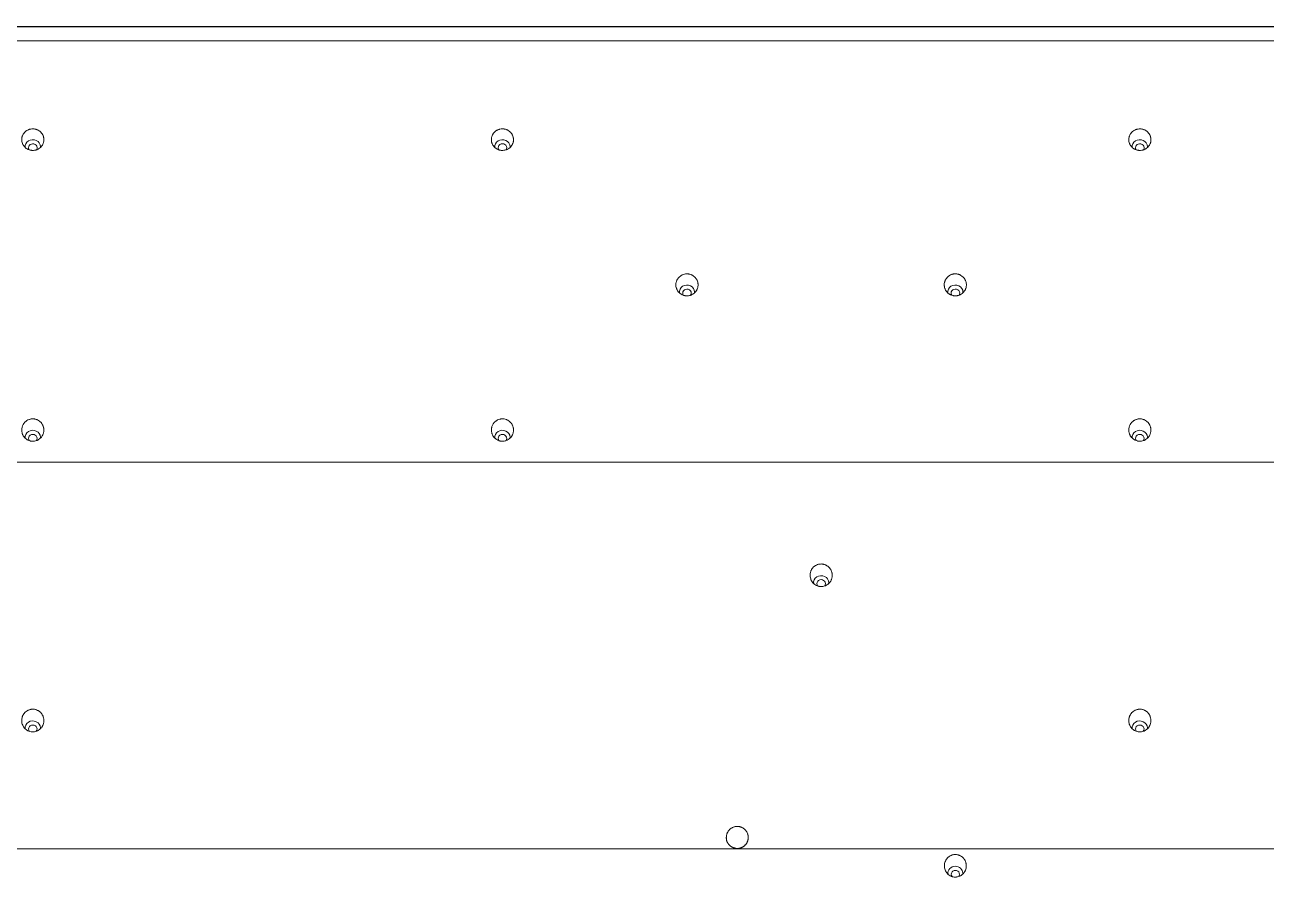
# Model space of a CAD drawing. Header units: inches. Extents: x 3778 to 56227, y -16914 to 35091.
# Drawn here: x 37050.3 to 37161.7, y -5196.8 to -5120.3 of the extents above; entities that cross this region are included whole.
import ezdxf

# ---------------------------------------------------------------- set-up
doc = ezdxf.new("R2010")
doc.units = ezdxf.units.IN
doc.header["$LTSCALE"] = 100
doc.header["$MEASUREMENT"] = 0
doc.layers.add('2-con', color=2, linetype='Continuous')
doc.layers.add('mark-B', color=2, linetype='Continuous', lineweight=20)

# ---------------------------------------------------------------- blocks, each defined once
blk = doc.blocks.new('무풍1way 일반')
at = {"layer": 'mark-B'}
for p, q in [((-439.26, -500.22), (439.26, -500.22)), ((-439.26, -500.24), (439.26, -500.24))]:
    blk.add_line(p, q, dxfattribs=at)
for centre, major_axis, start_param, end_param in [((-310.28, -424.26), (-0.666, 0), 6.13553, 6.283185), ((-310.28, -424.26), (-0.666, 0), 0, 1.5708), ((-310.28, -424.16), (0.372, 0), 2.50954, 6.283185), ((-310.28, -424.26), (-0.666, 0), 1.570794, 3.286499), ((-310.28, -424.16), (0.372, 0), 0, 0.653554), ((-326.84, -437.3), (-0.681, 0), 6.121197, 6.283185), ((-326.84, -437.3), (-0.681, 0), 0, 3.287283), ((-326.84, -437.2), (0.387, 0), 2.50895, 6.283185), ((-326.84, -437.2), (0.387, 0), 0, 0.657572), ((-227.44, -437.3), (-0.681, 0), 6.121197, 6.283185), ((-227.44, -437.3), (-0.681, 0), 0, 3.287283), ((-227.44, -437.2), (0.387, 0), 2.50895, 6.283185), ((-227.44, -437.2), (0.387, 0), 0, 0.657668), ((-298.23, -450.34), (-0.681, 0), 0, 3.289247), ((-298.23, -450.34), (-0.681, 0), 6.147509, 6.283185), ((-298.23, -450.25), (0.387, 0), 2.532313, 6.283185), ((-298.23, -450.25), (0.387, 0), 0, 0.61448), ((-326.84, -463.39), (-0.681, 0), 0, 3.286696), ((-326.84, -463.39), (-0.681, 0), 6.152808, 6.283185), ((-326.84, -463.29), (0.387, 0), 2.546164, 6.283185), ((-326.84, -463.29), (0.387, 0), 0, 0.595424), ((-269.61, -463.39), (-0.681, 0), 6.146921, 6.283185), ((-269.61, -463.39), (-0.681, 0), 0, 3.288756), ((-269.61, -463.29), (0.387, 0), 2.502574, 6.283185), ((-269.61, -463.29), (0.387, 0), 0, 0.658559), ((-227.44, -463.39), (-0.681, 0), 0, 3.286696), ((-227.44, -463.39), (-0.681, 0), 6.152808, 6.283185), ((-227.44, -463.29), (0.387, 0), 2.546164, 6.283185), ((-227.44, -463.29), (0.387, 0), 0, 0.595424), ((-310.28, -476.43), (-0.681, 0), 0, 3.280408), ((-310.28, -476.43), (-0.681, 0), 6.164784, 6.283185), ((-310.28, -476.33), (0.387, 0), 2.579543, 6.283185), ((-310.28, -476.33), (0.387, 0), 0, 0.551945), ((-286.18, -476.43), (-0.681, 0), 0, 3.281688), ((-286.18, -476.43), (-0.681, 0), 6.157028, 6.283185), ((-286.18, -476.33), (0.387, 0), 2.533305, 6.283185), ((-286.18, -476.33), (0.387, 0), 0, 0.623604), ((-326.84, -489.38), (0.387, 0), 2.61253, 6.283185), ((-326.84, -489.38), (0.387, 0), 0, 0.512085), ((-269.61, -489.38), (0.387, 0), 2.562848, 6.283185), ((-269.61, -489.38), (0.387, 0), 0, 0.585325), ((-227.44, -489.38), (0.387, 0), 2.613016, 6.283185), ((-227.44, -489.38), (0.387, 0), 0, 0.511488), ((-326.84, -489.48), (-0.681, 0), 0, 3.274426), ((-326.84, -489.48), (-0.681, 0), 6.176079, 6.283185), ((-269.61, -489.48), (-0.681, 0), 0, 3.274812), ((-269.61, -489.48), (-0.681, 0), 6.168023, 6.283185), ((-227.44, -489.48), (-0.681, 0), 0, 3.274225), ((-227.44, -489.48), (-0.681, 0), 6.176273, 6.283185)]:
    blk.add_ellipse(centre, major_axis=major_axis, ratio=0.913545, start_param=start_param, end_param=end_param, dxfattribs=at)
for points, degree, knots in [([(-309.45, -424.36), (-309.42, -424.42), (-309.39, -424.48), (-309.34, -424.6), (-309.33, -424.66), (-309.31, -424.74), (-309.31, -424.76), (-309.3, -424.79), (-309.3, -424.84), (-309.29, -424.92), (-309.3, -424.98), (-309.3, -425.03), (-309.3, -425.05), (-309.31, -425.08), (-309.31, -425.1), (-309.33, -425.18), (-309.34, -425.24), (-309.38, -425.33), (-309.39, -425.36), (-309.42, -425.4), (-309.42, -425.42), (-309.44, -425.45), (-309.45, -425.46), (-309.49, -425.53), (-309.53, -425.58), (-309.6, -425.65), (-309.62, -425.67), (-309.67, -425.72), (-309.7, -425.74), (-309.78, -425.79), (-309.84, -425.82), (-309.93, -425.86), (-309.96, -425.88), (-310.02, -425.9), (-310.08, -425.91), (-310.15, -425.92), (-310.2, -425.93), (-310.21, -425.93), (-310.25, -425.93), (-310.26, -425.93), (-310.34, -425.93), (-310.41, -425.92), (-310.51, -425.9), (-310.54, -425.89), (-310.6, -425.87), (-310.63, -425.86), (-310.72, -425.82), (-310.78, -425.79), (-310.84, -425.74), (-310.86, -425.73), (-310.88, -425.71), (-310.92, -425.68), (-310.98, -425.62), (-311.02, -425.58), (-311.05, -425.54), (-311.06, -425.52), (-311.08, -425.5), (-311.09, -425.48), (-311.13, -425.41), (-311.16, -425.36), (-311.2, -425.26), (-311.21, -425.23), (-311.23, -425.17), (-311.23, -425.14), (-311.25, -425.04), (-311.26, -424.98), (-311.26, -424.88), (-311.25, -424.85), (-311.25, -424.78), (-311.24, -424.75), (-311.23, -424.65), (-311.21, -424.59), (-311.18, -424.52), (-311.17, -424.5), (-311.16, -424.47), (-311.14, -424.43), (-311.1, -424.36), (-311.06, -424.3), (-311.03, -424.27), (-311.02, -424.25), (-311, -424.23), (-310.99, -424.22), (-310.93, -424.16), (-310.88, -424.11), (-310.8, -424.06), (-310.77, -424.04), (-310.73, -424.02), (-310.71, -424.01), (-310.69, -423.99), (-310.67, -423.99), (-310.6, -423.95), (-310.53, -423.93), (-310.45, -423.92), (-310.44, -423.91), (-310.4, -423.91), (-310.39, -423.91), (-310.34, -423.9), (-310.31, -423.9), (-310.21, -423.9), (-310.14, -423.91), (-310.05, -423.93), (-310.01, -423.94), (-309.95, -423.96), (-309.89, -423.98), (-309.83, -424.01), (-309.79, -424.03), (-309.77, -424.04), (-309.75, -424.06), (-309.73, -424.07), (-309.67, -424.12), (-309.62, -424.16), (-309.55, -424.23), (-309.53, -424.26), (-309.49, -424.31), (-309.47, -424.34), (-309.45, -424.36)], 3, [0, 0, 0, 0, 0.03125, 0.03125, 0.0625, 0.0625, 0.070312, 0.070312, 0.078125, 0.09375, 0.109375, 0.109375, 0.117187, 0.117187, 0.125, 0.125, 0.15625, 0.15625, 0.171875, 0.171875, 0.179687, 0.179687, 0.1875, 0.1875, 0.21875, 0.21875, 0.234375, 0.234375, 0.25, 0.25, 0.28125, 0.28125, 0.296875, 0.296875, 0.3125, 0.328125, 0.328125, 0.335937, 0.335937, 0.34375, 0.34375, 0.375, 0.375, 0.390625, 0.390625, 0.40625, 0.40625, 0.4375, 0.4375, 0.445312, 0.445312, 0.453125, 0.46875, 0.484375, 0.484375, 0.492187, 0.492187, 0.5, 0.5, 0.53125, 0.53125, 0.546875, 0.546875, 0.5625, 0.5625, 0.59375, 0.59375, 0.609375, 0.609375, 0.625, 0.625, 0.65625, 0.65625, 0.664062, 0.664062, 0.671875, 0.6875, 0.703125, 0.703125, 0.710937, 0.710937, 0.71875, 0.71875, 0.75, 0.75, 0.765625, 0.765625, 0.773437, 0.773437, 0.78125, 0.78125, 0.8125, 0.8125, 0.820312, 0.820312, 0.828125, 0.828125, 0.84375, 0.84375, 0.875, 0.875, 0.890625, 0.890625, 0.90625, 0.921875, 0.921875, 0.929687, 0.929687, 0.9375, 0.9375, 0.96875, 0.96875, 0.984375, 0.984375, 1, 1, 1, 1]), ([(-291.68, -427.46), (-291.68, -427.85), (-291.15, -428.42), (-290.37, -428.47), (-289.77, -427.97), (-289.69, -427.33), (-289.84, -426.91), (-290.03, -426.73)], 2, [0, 0, 0, 0.187857, 0.375715, 0.563572, 0.751429, 0.875715, 1, 1, 1]), ([(-327.84, -437.9), (-327.83, -437.83), (-327.81, -437.7), (-327.77, -437.58), (-327.74, -437.5), (-327.73, -437.49), (-327.71, -437.46), (-327.69, -437.42), (-327.65, -437.35), (-327.6, -437.3), (-327.57, -437.26), (-327.56, -437.25), (-327.54, -437.22), (-327.53, -437.21), (-327.47, -437.16), (-327.41, -437.12), (-327.33, -437.06), (-327.3, -437.05), (-327.26, -437.03), (-327.24, -437.02), (-327.21, -437.01), (-327.19, -437), (-327.12, -436.97), (-327.05, -436.96), (-326.97, -436.94), (-326.95, -436.94), (-326.92, -436.94), (-326.9, -436.94), (-326.85, -436.94), (-326.82, -436.94), (-326.72, -436.94), (-326.66, -436.95), (-326.53, -436.99), (-326.47, -437.01), (-326.38, -437.05), (-326.35, -437.07), (-326.31, -437.1), (-326.29, -437.11), (-326.27, -437.13), (-326.25, -437.14), (-326.19, -437.19), (-326.14, -437.23), (-326.09, -437.29), (-326.08, -437.31), (-326.06, -437.33), (-326.05, -437.35), (-326.02, -437.39), (-326, -437.42), (-325.95, -437.5), (-325.92, -437.56), (-325.88, -437.69), (-325.87, -437.75), (-325.85, -437.85), (-325.85, -437.88), (-325.85, -437.95), (-325.85, -437.98), (-325.85, -438.08), (-325.86, -438.14), (-325.89, -438.24), (-325.9, -438.27), (-325.91, -438.31), (-325.92, -438.33), (-325.93, -438.36), (-325.94, -438.38), (-325.97, -438.45), (-326.01, -438.51), (-326.05, -438.57), (-326.06, -438.59), (-326.08, -438.61), (-326.09, -438.62), (-326.13, -438.66), (-326.15, -438.69), (-326.22, -438.75), (-326.27, -438.79), (-326.35, -438.84), (-326.36, -438.84), (-326.39, -438.86), (-326.43, -438.88), (-326.51, -438.92), (-326.57, -438.93), (-326.62, -438.95), (-326.64, -438.95), (-326.67, -438.96), (-326.69, -438.96), (-326.77, -438.97), (-326.83, -438.98), (-326.93, -438.97), (-326.97, -438.97), (-327.03, -438.96), (-327.06, -438.95), (-327.16, -438.92), (-327.22, -438.9), (-327.3, -438.86), (-327.31, -438.85), (-327.34, -438.84), (-327.38, -438.81), (-327.45, -438.76), (-327.5, -438.72), (-327.55, -438.68), (-327.57, -438.65), (-327.64, -438.58), (-327.67, -438.52), (-327.71, -438.45), (-327.72, -438.44), (-327.74, -438.41), (-327.74, -438.39), (-327.76, -438.35), (-327.77, -438.32), (-327.81, -438.22), (-327.82, -438.16), (-327.83, -438.06), (-327.84, -438.03), (-327.84, -437.96), (-327.84, -437.93), (-327.84, -437.9)], 3, [0, 0, 0, 0, 0.03125, 0.0625, 0.0625, 0.070312, 0.070312, 0.078125, 0.09375, 0.109375, 0.109375, 0.117187, 0.117187, 0.125, 0.125, 0.15625, 0.15625, 0.171875, 0.171875, 0.179688, 0.179688, 0.1875, 0.1875, 0.21875, 0.21875, 0.226563, 0.226563, 0.234375, 0.234375, 0.25, 0.25, 0.28125, 0.28125, 0.3125, 0.3125, 0.328125, 0.328125, 0.335938, 0.335938, 0.34375, 0.34375, 0.375, 0.375, 0.382813, 0.382813, 0.390625, 0.390625, 0.40625, 0.40625, 0.4375, 0.4375, 0.46875, 0.46875, 0.484375, 0.484375, 0.5, 0.5, 0.53125, 0.53125, 0.546875, 0.546875, 0.554688, 0.554688, 0.5625, 0.5625, 0.59375, 0.59375, 0.601563, 0.601563, 0.609375, 0.609375, 0.625, 0.625, 0.65625, 0.65625, 0.664063, 0.664063, 0.671875, 0.6875, 0.703125, 0.703125, 0.710937, 0.710937, 0.71875, 0.71875, 0.75, 0.75, 0.765625, 0.765625, 0.78125, 0.78125, 0.8125, 0.8125, 0.820313, 0.820313, 0.828125, 0.84375, 0.859375, 0.859375, 0.875, 0.875, 0.90625, 0.90625, 0.914063, 0.914063, 0.921875, 0.921875, 0.9375, 0.9375, 0.96875, 0.96875, 0.984375, 0.984375, 1, 1, 1, 1]), ([(-228.43, -437.9), (-228.43, -437.83), (-228.41, -437.7), (-228.36, -437.58), (-228.33, -437.5), (-228.32, -437.49), (-228.31, -437.46), (-228.28, -437.42), (-228.24, -437.35), (-228.2, -437.3), (-228.16, -437.26), (-228.15, -437.25), (-228.13, -437.22), (-228.12, -437.21), (-228.06, -437.16), (-228, -437.12), (-227.92, -437.06), (-227.89, -437.05), (-227.85, -437.03), (-227.83, -437.02), (-227.8, -437.01), (-227.79, -437), (-227.71, -436.97), (-227.64, -436.96), (-227.56, -436.94), (-227.55, -436.94), (-227.51, -436.94), (-227.5, -436.94), (-227.45, -436.94), (-227.41, -436.94), (-227.31, -436.94), (-227.25, -436.95), (-227.12, -436.99), (-227.06, -437.01), (-226.97, -437.05), (-226.94, -437.07), (-226.9, -437.1), (-226.88, -437.11), (-226.86, -437.13), (-226.84, -437.14), (-226.78, -437.19), (-226.73, -437.23), (-226.68, -437.29), (-226.67, -437.31), (-226.65, -437.33), (-226.64, -437.35), (-226.61, -437.39), (-226.59, -437.42), (-226.54, -437.5), (-226.52, -437.56), (-226.47, -437.69), (-226.46, -437.75), (-226.45, -437.85), (-226.44, -437.88), (-226.44, -437.95), (-226.44, -437.98), (-226.45, -438.08), (-226.45, -438.14), (-226.48, -438.24), (-226.49, -438.27), (-226.5, -438.31), (-226.51, -438.33), (-226.52, -438.36), (-226.53, -438.38), (-226.56, -438.45), (-226.6, -438.51), (-226.64, -438.57), (-226.65, -438.59), (-226.67, -438.61), (-226.69, -438.62), (-226.72, -438.66), (-226.74, -438.69), (-226.81, -438.75), (-226.87, -438.79), (-226.94, -438.84), (-226.95, -438.84), (-226.98, -438.86), (-227.02, -438.88), (-227.1, -438.92), (-227.16, -438.93), (-227.21, -438.95), (-227.23, -438.95), (-227.26, -438.96), (-227.28, -438.96), (-227.36, -438.97), (-227.43, -438.98), (-227.52, -438.97), (-227.56, -438.97), (-227.62, -438.96), (-227.66, -438.95), (-227.75, -438.92), (-227.81, -438.9), (-227.89, -438.86), (-227.9, -438.85), (-227.93, -438.84), (-227.97, -438.81), (-228.04, -438.76), (-228.09, -438.72), (-228.14, -438.68), (-228.16, -438.65), (-228.23, -438.58), (-228.26, -438.52), (-228.3, -438.45), (-228.31, -438.44), (-228.33, -438.41), (-228.33, -438.39), (-228.35, -438.35), (-228.37, -438.32), (-228.4, -438.22), (-228.41, -438.16), (-228.43, -438.06), (-228.43, -438.03), (-228.43, -437.96), (-228.43, -437.93), (-228.43, -437.9)], 3, [0, 0, 0, 0, 0.03125, 0.0625, 0.0625, 0.070312, 0.070312, 0.078125, 0.09375, 0.109375, 0.109375, 0.117187, 0.117187, 0.125, 0.125, 0.15625, 0.15625, 0.171875, 0.171875, 0.179687, 0.179687, 0.1875, 0.1875, 0.21875, 0.21875, 0.226562, 0.226562, 0.234375, 0.234375, 0.25, 0.25, 0.28125, 0.28125, 0.3125, 0.3125, 0.328125, 0.328125, 0.335937, 0.335937, 0.34375, 0.34375, 0.375, 0.375, 0.382812, 0.382812, 0.390625, 0.390625, 0.40625, 0.40625, 0.4375, 0.4375, 0.46875, 0.46875, 0.484375, 0.484375, 0.5, 0.5, 0.53125, 0.53125, 0.546875, 0.546875, 0.554687, 0.554687, 0.5625, 0.5625, 0.59375, 0.59375, 0.601562, 0.601562, 0.609375, 0.609375, 0.625, 0.625, 0.65625, 0.65625, 0.664062, 0.664062, 0.671875, 0.6875, 0.703125, 0.703125, 0.710937, 0.710937, 0.71875, 0.71875, 0.75, 0.75, 0.765625, 0.765625, 0.78125, 0.78125, 0.8125, 0.8125, 0.820312, 0.820312, 0.828125, 0.84375, 0.859375, 0.859375, 0.875, 0.875, 0.90625, 0.90625, 0.914062, 0.914062, 0.921875, 0.921875, 0.9375, 0.9375, 0.96875, 0.96875, 0.984375, 0.984375, 1, 1, 1, 1]), ([(-299.22, -450.94), (-299.22, -450.88), (-299.21, -450.81), (-299.18, -450.72), (-299.17, -450.69), (-299.16, -450.64), (-299.15, -450.62), (-299.14, -450.59), (-299.13, -450.58), (-299.1, -450.5), (-299.07, -450.45), (-299.01, -450.37), (-298.99, -450.34), (-298.95, -450.31), (-298.94, -450.29), (-298.92, -450.27), (-298.91, -450.26), (-298.85, -450.2), (-298.8, -450.16), (-298.73, -450.12), (-298.71, -450.11), (-298.68, -450.1), (-298.67, -450.09), (-298.62, -450.07), (-298.59, -450.05), (-298.5, -450.02), (-298.44, -450), (-298.35, -449.99), (-298.34, -449.99), (-298.3, -449.99), (-298.25, -449.98), (-298.17, -449.98), (-298.11, -449.99), (-298.06, -450), (-298.04, -450), (-298.01, -450.01), (-297.99, -450.01), (-297.91, -450.03), (-297.85, -450.06), (-297.78, -450.09), (-297.76, -450.1), (-297.73, -450.12), (-297.72, -450.12), (-297.68, -450.15), (-297.62, -450.19), (-297.57, -450.23), (-297.53, -450.28), (-297.5, -450.3), (-297.44, -450.38), (-297.4, -450.43), (-297.35, -450.51), (-297.34, -450.54), (-297.32, -450.59), (-297.31, -450.6), (-297.3, -450.63), (-297.29, -450.65), (-297.27, -450.73), (-297.25, -450.79), (-297.24, -450.87), (-297.24, -450.89), (-297.23, -450.92), (-297.23, -450.94), (-297.23, -450.98), (-297.23, -451.02), (-297.24, -451.11), (-297.25, -451.18), (-297.27, -451.27), (-297.28, -451.31), (-297.3, -451.37), (-297.31, -451.4), (-297.35, -451.49), (-297.39, -451.54), (-297.44, -451.61), (-297.45, -451.62), (-297.47, -451.65), (-297.5, -451.69), (-297.55, -451.74), (-297.6, -451.79), (-297.64, -451.82), (-297.66, -451.83), (-297.68, -451.85), (-297.7, -451.85), (-297.77, -451.9), (-297.83, -451.93), (-297.92, -451.96), (-297.95, -451.97), (-298.02, -451.99), (-298.05, -451.99), (-298.15, -452.01), (-298.21, -452.01), (-298.3, -452.01), (-298.31, -452), (-298.35, -452), (-298.4, -451.99), (-298.48, -451.98), (-298.54, -451.96), (-298.59, -451.94), (-298.6, -451.93), (-298.63, -451.92), (-298.65, -451.91), (-298.72, -451.88), (-298.78, -451.84), (-298.85, -451.78), (-298.88, -451.76), (-298.93, -451.71), (-298.95, -451.69), (-299.01, -451.62), (-299.05, -451.56), (-299.09, -451.49), (-299.1, -451.48), (-299.12, -451.45), (-299.14, -451.4), (-299.17, -451.33), (-299.19, -451.27), (-299.2, -451.22), (-299.2, -451.2), (-299.21, -451.17), (-299.21, -451.15), (-299.22, -451.07), (-299.22, -451.01), (-299.22, -450.94)], 3, [0, 0, 0, 0, 0.03125, 0.03125, 0.046875, 0.046875, 0.054688, 0.054688, 0.0625, 0.0625, 0.09375, 0.09375, 0.109375, 0.109375, 0.117188, 0.117188, 0.125, 0.125, 0.15625, 0.15625, 0.164063, 0.164063, 0.171875, 0.171875, 0.1875, 0.1875, 0.21875, 0.21875, 0.226562, 0.226562, 0.234375, 0.25, 0.265625, 0.265625, 0.273437, 0.273437, 0.28125, 0.28125, 0.3125, 0.3125, 0.320312, 0.320312, 0.328125, 0.328125, 0.34375, 0.359375, 0.359375, 0.375, 0.375, 0.40625, 0.40625, 0.421875, 0.421875, 0.429687, 0.429687, 0.4375, 0.4375, 0.46875, 0.46875, 0.476562, 0.476562, 0.484375, 0.484375, 0.5, 0.5, 0.53125, 0.53125, 0.546875, 0.546875, 0.5625, 0.5625, 0.59375, 0.59375, 0.601562, 0.601562, 0.609375, 0.625, 0.640625, 0.640625, 0.648437, 0.648437, 0.65625, 0.65625, 0.6875, 0.6875, 0.703125, 0.703125, 0.71875, 0.71875, 0.75, 0.75, 0.757812, 0.757812, 0.765625, 0.78125, 0.796875, 0.796875, 0.804687, 0.804687, 0.8125, 0.8125, 0.84375, 0.84375, 0.859375, 0.859375, 0.875, 0.875, 0.90625, 0.90625, 0.914062, 0.914062, 0.921875, 0.9375, 0.953125, 0.953125, 0.960937, 0.960937, 0.96875, 0.96875, 1, 1, 1, 1]), ([(-327.84, -463.99), (-327.83, -463.92), (-327.82, -463.86), (-327.8, -463.76), (-327.79, -463.73), (-327.77, -463.67), (-327.76, -463.64), (-327.72, -463.55), (-327.68, -463.49), (-327.63, -463.42), (-327.61, -463.39), (-327.57, -463.35), (-327.56, -463.34), (-327.54, -463.32), (-327.53, -463.31), (-327.47, -463.25), (-327.42, -463.21), (-327.35, -463.17), (-327.33, -463.16), (-327.3, -463.14), (-327.29, -463.14), (-327.24, -463.11), (-327.21, -463.1), (-327.12, -463.07), (-327.06, -463.05), (-326.96, -463.04), (-326.93, -463.03), (-326.86, -463.03), (-326.79, -463.03), (-326.73, -463.04), (-326.68, -463.04), (-326.66, -463.05), (-326.63, -463.05), (-326.61, -463.06), (-326.53, -463.08), (-326.47, -463.1), (-326.4, -463.14), (-326.38, -463.14), (-326.36, -463.16), (-326.34, -463.17), (-326.3, -463.19), (-326.27, -463.21), (-326.19, -463.27), (-326.15, -463.32), (-326.06, -463.42), (-326.02, -463.47), (-325.97, -463.55), (-325.96, -463.58), (-325.94, -463.63), (-325.93, -463.64), (-325.92, -463.67), (-325.91, -463.69), (-325.88, -463.76), (-325.87, -463.83), (-325.86, -463.91), (-325.86, -463.92), (-325.85, -463.95), (-325.85, -463.97), (-325.85, -464.02), (-325.85, -464.05), (-325.85, -464.15), (-325.86, -464.21), (-325.89, -464.31), (-325.9, -464.34), (-325.92, -464.4), (-325.93, -464.43), (-325.97, -464.52), (-326, -464.57), (-326.06, -464.65), (-326.08, -464.68), (-326.12, -464.73), (-326.17, -464.78), (-326.22, -464.82), (-326.26, -464.85), (-326.27, -464.86), (-326.3, -464.88), (-326.31, -464.88), (-326.38, -464.93), (-326.44, -464.96), (-326.54, -464.99), (-326.57, -465), (-326.63, -465.02), (-326.66, -465.02), (-326.76, -465.04), (-326.83, -465.04), (-326.91, -465.04), (-326.93, -465.04), (-326.96, -465.03), (-327.01, -465.03), (-327.09, -465.01), (-327.15, -464.99), (-327.2, -464.97), (-327.21, -464.97), (-327.24, -464.95), (-327.26, -464.95), (-327.33, -464.91), (-327.39, -464.88), (-327.47, -464.82), (-327.49, -464.8), (-327.54, -464.75), (-327.56, -464.73), (-327.63, -464.66), (-327.67, -464.6), (-327.71, -464.53), (-327.72, -464.52), (-327.73, -464.49), (-327.75, -464.44), (-327.78, -464.37), (-327.8, -464.31), (-327.81, -464.26), (-327.82, -464.24), (-327.82, -464.21), (-327.83, -464.2), (-327.84, -464.12), (-327.84, -464.05), (-327.84, -463.99)], 3, [0, 0, 0, 0, 0.03125, 0.03125, 0.046875, 0.046875, 0.0625, 0.0625, 0.09375, 0.09375, 0.109375, 0.109375, 0.117187, 0.117187, 0.125, 0.125, 0.15625, 0.15625, 0.164062, 0.164062, 0.171875, 0.171875, 0.1875, 0.1875, 0.21875, 0.21875, 0.234375, 0.234375, 0.25, 0.265625, 0.265625, 0.273437, 0.273437, 0.28125, 0.28125, 0.3125, 0.3125, 0.320312, 0.320312, 0.328125, 0.328125, 0.34375, 0.34375, 0.375, 0.375, 0.40625, 0.40625, 0.421875, 0.421875, 0.429687, 0.429687, 0.4375, 0.4375, 0.46875, 0.46875, 0.476562, 0.476562, 0.484375, 0.484375, 0.5, 0.5, 0.53125, 0.53125, 0.546875, 0.546875, 0.5625, 0.5625, 0.59375, 0.59375, 0.609375, 0.609375, 0.625, 0.640625, 0.640625, 0.648437, 0.648437, 0.65625, 0.65625, 0.6875, 0.6875, 0.703125, 0.703125, 0.71875, 0.71875, 0.75, 0.75, 0.757812, 0.757812, 0.765625, 0.78125, 0.796875, 0.796875, 0.804687, 0.804687, 0.8125, 0.8125, 0.84375, 0.84375, 0.859375, 0.859375, 0.875, 0.875, 0.90625, 0.90625, 0.914062, 0.914062, 0.921875, 0.9375, 0.953125, 0.953125, 0.960937, 0.960937, 0.96875, 0.96875, 1, 1, 1, 1]), ([(-268.62, -463.99), (-268.61, -464.05), (-268.62, -464.12), (-268.63, -464.21), (-268.63, -464.24), (-268.65, -464.29), (-268.65, -464.31), (-268.66, -464.34), (-268.66, -464.35), (-268.69, -464.43), (-268.72, -464.49), (-268.77, -464.57), (-268.79, -464.6), (-268.81, -464.64), (-268.82, -464.65), (-268.84, -464.68), (-268.86, -464.69), (-268.91, -464.75), (-268.96, -464.8), (-269.02, -464.85), (-269.04, -464.86), (-269.06, -464.87), (-269.08, -464.88), (-269.12, -464.91), (-269.15, -464.93), (-269.24, -464.97), (-269.3, -464.99), (-269.38, -465.01), (-269.39, -465.02), (-269.43, -465.02), (-269.48, -465.03), (-269.56, -465.04), (-269.62, -465.04), (-269.67, -465.04), (-269.69, -465.04), (-269.72, -465.03), (-269.74, -465.03), (-269.82, -465.02), (-269.88, -465), (-269.96, -464.97), (-269.98, -464.97), (-270.01, -464.96), (-270.02, -464.95), (-270.07, -464.93), (-270.1, -464.91), (-270.18, -464.86), (-270.23, -464.82), (-270.29, -464.76), (-270.3, -464.75), (-270.33, -464.73), (-270.36, -464.69), (-270.41, -464.63), (-270.45, -464.58), (-270.48, -464.52), (-270.5, -464.49), (-270.54, -464.4), (-270.56, -464.34), (-270.58, -464.26), (-270.58, -464.25), (-270.59, -464.21), (-270.59, -464.2), (-270.6, -464.15), (-270.6, -464.12), (-270.61, -464.02), (-270.6, -463.96), (-270.59, -463.86), (-270.58, -463.83), (-270.57, -463.76), (-270.56, -463.73), (-270.53, -463.64), (-270.5, -463.58), (-270.45, -463.5), (-270.43, -463.47), (-270.39, -463.42), (-270.35, -463.37), (-270.31, -463.32), (-270.27, -463.29), (-270.26, -463.27), (-270.23, -463.25), (-270.22, -463.24), (-270.16, -463.19), (-270.1, -463.16), (-270.01, -463.12), (-269.98, -463.1), (-269.93, -463.09), (-269.92, -463.08), (-269.89, -463.07), (-269.87, -463.07), (-269.79, -463.05), (-269.73, -463.03), (-269.64, -463.03), (-269.63, -463.03), (-269.59, -463.03), (-269.55, -463.03), (-269.46, -463.04), (-269.4, -463.05), (-269.35, -463.06), (-269.33, -463.07), (-269.3, -463.08), (-269.29, -463.08), (-269.21, -463.11), (-269.15, -463.14), (-269.07, -463.19), (-269.04, -463.21), (-268.99, -463.25), (-268.96, -463.27), (-268.89, -463.34), (-268.85, -463.39), (-268.8, -463.45), (-268.79, -463.47), (-268.77, -463.49), (-268.74, -463.54), (-268.71, -463.61), (-268.68, -463.67), (-268.67, -463.71), (-268.66, -463.73), (-268.65, -463.76), (-268.65, -463.78), (-268.63, -463.86), (-268.62, -463.92), (-268.62, -463.99)], 3, [0, 0, 0, 0, 0.03125, 0.03125, 0.046875, 0.046875, 0.054688, 0.054688, 0.0625, 0.0625, 0.09375, 0.09375, 0.109375, 0.109375, 0.117188, 0.117188, 0.125, 0.125, 0.15625, 0.15625, 0.164063, 0.164063, 0.171875, 0.171875, 0.1875, 0.1875, 0.21875, 0.21875, 0.226563, 0.226563, 0.234375, 0.25, 0.265625, 0.265625, 0.273438, 0.273438, 0.28125, 0.28125, 0.3125, 0.3125, 0.320313, 0.320313, 0.328125, 0.328125, 0.34375, 0.34375, 0.375, 0.375, 0.382813, 0.382813, 0.390625, 0.40625, 0.421875, 0.421875, 0.4375, 0.4375, 0.46875, 0.46875, 0.476563, 0.476563, 0.484375, 0.484375, 0.5, 0.5, 0.53125, 0.53125, 0.546875, 0.546875, 0.5625, 0.5625, 0.59375, 0.59375, 0.609375, 0.609375, 0.625, 0.640625, 0.640625, 0.648438, 0.648438, 0.65625, 0.65625, 0.6875, 0.6875, 0.703125, 0.703125, 0.710938, 0.710938, 0.71875, 0.71875, 0.75, 0.75, 0.757813, 0.757813, 0.765625, 0.78125, 0.796875, 0.796875, 0.804688, 0.804688, 0.8125, 0.8125, 0.84375, 0.84375, 0.859375, 0.859375, 0.875, 0.875, 0.90625, 0.90625, 0.914063, 0.914063, 0.921875, 0.9375, 0.953125, 0.953125, 0.960938, 0.960938, 0.96875, 0.96875, 1, 1, 1, 1]), ([(-228.43, -463.99), (-228.43, -463.92), (-228.42, -463.86), (-228.39, -463.76), (-228.38, -463.73), (-228.36, -463.67), (-228.35, -463.64), (-228.31, -463.55), (-228.28, -463.49), (-228.22, -463.42), (-228.2, -463.39), (-228.17, -463.35), (-228.15, -463.34), (-228.13, -463.32), (-228.12, -463.31), (-228.06, -463.25), (-228.01, -463.21), (-227.94, -463.17), (-227.92, -463.16), (-227.89, -463.14), (-227.88, -463.14), (-227.84, -463.11), (-227.8, -463.1), (-227.71, -463.07), (-227.65, -463.05), (-227.55, -463.04), (-227.52, -463.03), (-227.45, -463.03), (-227.39, -463.03), (-227.32, -463.04), (-227.27, -463.04), (-227.25, -463.05), (-227.22, -463.05), (-227.21, -463.06), (-227.13, -463.08), (-227.06, -463.1), (-226.99, -463.14), (-226.98, -463.14), (-226.95, -463.16), (-226.93, -463.17), (-226.89, -463.19), (-226.86, -463.21), (-226.79, -463.27), (-226.74, -463.32), (-226.65, -463.42), (-226.61, -463.47), (-226.56, -463.55), (-226.55, -463.58), (-226.53, -463.63), (-226.52, -463.64), (-226.51, -463.67), (-226.5, -463.69), (-226.48, -463.76), (-226.46, -463.83), (-226.45, -463.91), (-226.45, -463.92), (-226.44, -463.95), (-226.44, -463.97), (-226.44, -464.02), (-226.44, -464.05), (-226.44, -464.15), (-226.45, -464.21), (-226.48, -464.31), (-226.49, -464.34), (-226.51, -464.4), (-226.52, -464.43), (-226.56, -464.52), (-226.59, -464.57), (-226.65, -464.65), (-226.67, -464.68), (-226.72, -464.73), (-226.76, -464.78), (-226.81, -464.82), (-226.85, -464.85), (-226.86, -464.86), (-226.89, -464.88), (-226.9, -464.88), (-226.97, -464.93), (-227.03, -464.96), (-227.13, -464.99), (-227.16, -465), (-227.22, -465.02), (-227.25, -465.02), (-227.35, -465.04), (-227.42, -465.04), (-227.5, -465.04), (-227.52, -465.04), (-227.55, -465.03), (-227.6, -465.03), (-227.68, -465.01), (-227.74, -464.99), (-227.79, -464.97), (-227.8, -464.97), (-227.84, -464.95), (-227.85, -464.95), (-227.92, -464.91), (-227.98, -464.88), (-228.06, -464.82), (-228.08, -464.8), (-228.13, -464.75), (-228.16, -464.73), (-228.22, -464.66), (-228.26, -464.6), (-228.3, -464.53), (-228.31, -464.52), (-228.32, -464.49), (-228.34, -464.44), (-228.37, -464.37), (-228.39, -464.31), (-228.4, -464.26), (-228.41, -464.24), (-228.41, -464.21), (-228.42, -464.2), (-228.43, -464.12), (-228.43, -464.05), (-228.43, -463.99)], 3, [0, 0, 0, 0, 0.03125, 0.03125, 0.046875, 0.046875, 0.0625, 0.0625, 0.09375, 0.09375, 0.109375, 0.109375, 0.117188, 0.117188, 0.125, 0.125, 0.15625, 0.15625, 0.164063, 0.164063, 0.171875, 0.171875, 0.1875, 0.1875, 0.21875, 0.21875, 0.234375, 0.234375, 0.25, 0.265625, 0.265625, 0.273438, 0.273438, 0.28125, 0.28125, 0.3125, 0.3125, 0.320313, 0.320313, 0.328125, 0.328125, 0.34375, 0.34375, 0.375, 0.375, 0.40625, 0.40625, 0.421875, 0.421875, 0.429688, 0.429688, 0.4375, 0.4375, 0.46875, 0.46875, 0.476563, 0.476563, 0.484375, 0.484375, 0.5, 0.5, 0.53125, 0.53125, 0.546875, 0.546875, 0.5625, 0.5625, 0.59375, 0.59375, 0.609375, 0.609375, 0.625, 0.640625, 0.640625, 0.648438, 0.648438, 0.65625, 0.65625, 0.6875, 0.6875, 0.703125, 0.703125, 0.71875, 0.71875, 0.75, 0.75, 0.757813, 0.757813, 0.765625, 0.78125, 0.796875, 0.796875, 0.804688, 0.804688, 0.8125, 0.8125, 0.84375, 0.84375, 0.859375, 0.859375, 0.875, 0.875, 0.90625, 0.90625, 0.914063, 0.914063, 0.921875, 0.9375, 0.953125, 0.953125, 0.960938, 0.960938, 0.96875, 0.96875, 1, 1, 1, 1]), ([(-311.27, -477.03), (-311.27, -476.96), (-311.26, -476.9), (-311.24, -476.81), (-311.23, -476.78), (-311.21, -476.72), (-311.19, -476.69), (-311.15, -476.6), (-311.12, -476.54), (-311.06, -476.47), (-311.04, -476.44), (-311, -476.39), (-310.98, -476.37), (-310.91, -476.3), (-310.85, -476.26), (-310.77, -476.21), (-310.74, -476.2), (-310.68, -476.17), (-310.62, -476.14), (-310.56, -476.12), (-310.5, -476.11), (-310.46, -476.1), (-310.37, -476.08), (-310.3, -476.08), (-310.2, -476.08), (-310.17, -476.09), (-310.12, -476.09), (-310.11, -476.1), (-310.07, -476.1), (-310.06, -476.11), (-309.98, -476.13), (-309.92, -476.15), (-309.84, -476.18), (-309.83, -476.19), (-309.8, -476.2), (-309.78, -476.21), (-309.74, -476.24), (-309.71, -476.26), (-309.63, -476.31), (-309.59, -476.36), (-309.5, -476.45), (-309.46, -476.5), (-309.41, -476.59), (-309.39, -476.61), (-309.37, -476.66), (-309.37, -476.67), (-309.35, -476.7), (-309.35, -476.72), (-309.32, -476.79), (-309.3, -476.85), (-309.29, -476.93), (-309.29, -476.95), (-309.29, -476.98), (-309.28, -477), (-309.28, -477.04), (-309.28, -477.08), (-309.28, -477.17), (-309.29, -477.23), (-309.31, -477.31), (-309.32, -477.33), (-309.33, -477.36), (-309.34, -477.41), (-309.37, -477.48), (-309.4, -477.54), (-309.43, -477.59), (-309.45, -477.62), (-309.51, -477.7), (-309.55, -477.75), (-309.62, -477.81), (-309.65, -477.83), (-309.7, -477.87), (-309.73, -477.89), (-309.81, -477.94), (-309.87, -477.97), (-309.94, -478), (-309.96, -478), (-309.99, -478.01), (-310.01, -478.02), (-310.05, -478.03), (-310.09, -478.04), (-310.18, -478.05), (-310.25, -478.06), (-310.33, -478.05), (-310.35, -478.05), (-310.38, -478.05), (-310.43, -478.04), (-310.51, -478.03), (-310.57, -478.01), (-310.62, -477.99), (-310.64, -477.99), (-310.67, -477.98), (-310.68, -477.97), (-310.76, -477.93), (-310.81, -477.9), (-310.89, -477.84), (-310.92, -477.82), (-310.96, -477.78), (-310.99, -477.76), (-311.05, -477.69), (-311.09, -477.64), (-311.13, -477.57), (-311.14, -477.55), (-311.16, -477.52), (-311.18, -477.48), (-311.21, -477.41), (-311.23, -477.35), (-311.24, -477.3), (-311.25, -477.28), (-311.25, -477.25), (-311.26, -477.24), (-311.27, -477.16), (-311.27, -477.09), (-311.27, -477.03)], 3, [0, 0, 0, 0, 0.03125, 0.03125, 0.046875, 0.046875, 0.0625, 0.0625, 0.09375, 0.09375, 0.109375, 0.109375, 0.125, 0.125, 0.15625, 0.15625, 0.171875, 0.171875, 0.1875, 0.203125, 0.203125, 0.21875, 0.21875, 0.25, 0.25, 0.265625, 0.265625, 0.273438, 0.273438, 0.28125, 0.28125, 0.3125, 0.3125, 0.320313, 0.320313, 0.328125, 0.328125, 0.34375, 0.34375, 0.375, 0.375, 0.40625, 0.40625, 0.421875, 0.421875, 0.429688, 0.429688, 0.4375, 0.4375, 0.46875, 0.46875, 0.476563, 0.476563, 0.484375, 0.484375, 0.5, 0.5, 0.53125, 0.53125, 0.539063, 0.539063, 0.546875, 0.5625, 0.578125, 0.578125, 0.59375, 0.59375, 0.625, 0.625, 0.640625, 0.640625, 0.65625, 0.65625, 0.6875, 0.6875, 0.695313, 0.695313, 0.703125, 0.703125, 0.71875, 0.71875, 0.75, 0.75, 0.757813, 0.757813, 0.765625, 0.78125, 0.796875, 0.796875, 0.804688, 0.804688, 0.8125, 0.8125, 0.84375, 0.84375, 0.859375, 0.859375, 0.875, 0.875, 0.90625, 0.90625, 0.914063, 0.914063, 0.921875, 0.9375, 0.953125, 0.953125, 0.960938, 0.960938, 0.96875, 0.96875, 1, 1, 1, 1]), ([(-285.18, -477.03), (-285.18, -477.09), (-285.18, -477.16), (-285.2, -477.25), (-285.21, -477.28), (-285.22, -477.35), (-285.23, -477.38), (-285.26, -477.47), (-285.29, -477.52), (-285.34, -477.61), (-285.36, -477.63), (-285.4, -477.69), (-285.42, -477.71), (-285.49, -477.78), (-285.53, -477.82), (-285.61, -477.88), (-285.64, -477.9), (-285.7, -477.93), (-285.73, -477.95), (-285.81, -477.99), (-285.88, -478.01), (-286.01, -478.04), (-286.07, -478.05), (-286.17, -478.05), (-286.2, -478.05), (-286.25, -478.05), (-286.27, -478.05), (-286.3, -478.05), (-286.32, -478.04), (-286.4, -478.03), (-286.46, -478.02), (-286.54, -477.99), (-286.55, -477.98), (-286.58, -477.97), (-286.6, -477.96), (-286.64, -477.94), (-286.67, -477.92), (-286.75, -477.87), (-286.81, -477.84), (-286.88, -477.77), (-286.9, -477.75), (-286.94, -477.7), (-286.98, -477.65), (-287.02, -477.59), (-287.05, -477.54), (-287.07, -477.51), (-287.11, -477.42), (-287.13, -477.36), (-287.15, -477.28), (-287.15, -477.27), (-287.16, -477.24), (-287.16, -477.22), (-287.17, -477.17), (-287.17, -477.14), (-287.17, -477.05), (-287.17, -476.98), (-287.16, -476.9), (-287.15, -476.89), (-287.15, -476.86), (-287.14, -476.81), (-287.11, -476.73), (-287.09, -476.67), (-287.06, -476.62), (-287.04, -476.59), (-286.99, -476.5), (-286.96, -476.45), (-286.89, -476.38), (-286.87, -476.36), (-286.82, -476.31), (-286.79, -476.29), (-286.71, -476.24), (-286.66, -476.2), (-286.58, -476.17), (-286.57, -476.16), (-286.54, -476.15), (-286.52, -476.14), (-286.48, -476.13), (-286.45, -476.12), (-286.35, -476.1), (-286.29, -476.09), (-286.2, -476.08), (-286.19, -476.08), (-286.15, -476.08), (-286.1, -476.08), (-286.02, -476.09), (-285.96, -476.11), (-285.91, -476.12), (-285.89, -476.12), (-285.86, -476.13), (-285.85, -476.14), (-285.77, -476.17), (-285.71, -476.19), (-285.63, -476.25), (-285.6, -476.26), (-285.55, -476.3), (-285.52, -476.32), (-285.45, -476.39), (-285.41, -476.44), (-285.36, -476.5), (-285.35, -476.52), (-285.33, -476.54), (-285.31, -476.59), (-285.27, -476.66), (-285.25, -476.72), (-285.23, -476.76), (-285.23, -476.78), (-285.22, -476.81), (-285.21, -476.82), (-285.19, -476.9), (-285.19, -476.96), (-285.18, -477.03)], 3, [0, 0, 0, 0, 0.03125, 0.03125, 0.046875, 0.046875, 0.0625, 0.0625, 0.09375, 0.09375, 0.109375, 0.109375, 0.125, 0.125, 0.15625, 0.15625, 0.171875, 0.171875, 0.1875, 0.1875, 0.21875, 0.21875, 0.25, 0.25, 0.265625, 0.265625, 0.273438, 0.273438, 0.28125, 0.28125, 0.3125, 0.3125, 0.320313, 0.320313, 0.328125, 0.328125, 0.34375, 0.34375, 0.375, 0.375, 0.390625, 0.390625, 0.40625, 0.421875, 0.421875, 0.4375, 0.4375, 0.46875, 0.46875, 0.476563, 0.476563, 0.484375, 0.484375, 0.5, 0.5, 0.53125, 0.53125, 0.539063, 0.539063, 0.546875, 0.5625, 0.578125, 0.578125, 0.59375, 0.59375, 0.625, 0.625, 0.640625, 0.640625, 0.65625, 0.65625, 0.6875, 0.6875, 0.695313, 0.695313, 0.703125, 0.703125, 0.71875, 0.71875, 0.75, 0.75, 0.757813, 0.757813, 0.765625, 0.78125, 0.796875, 0.796875, 0.804688, 0.804688, 0.8125, 0.8125, 0.84375, 0.84375, 0.859375, 0.859375, 0.875, 0.875, 0.90625, 0.90625, 0.914063, 0.914063, 0.921875, 0.9375, 0.953125, 0.953125, 0.960938, 0.960938, 0.96875, 0.96875, 1, 1, 1, 1]), ([(-327.84, -490.07), (-327.84, -490.01), (-327.83, -489.95), (-327.81, -489.86), (-327.8, -489.83), (-327.78, -489.77), (-327.76, -489.74), (-327.72, -489.65), (-327.69, -489.59), (-327.64, -489.52), (-327.62, -489.49), (-327.57, -489.44), (-327.55, -489.42), (-327.48, -489.36), (-327.43, -489.32), (-327.36, -489.28), (-327.34, -489.27), (-327.32, -489.25), (-327.27, -489.23), (-327.2, -489.2), (-327.14, -489.18), (-327.09, -489.17), (-327.07, -489.16), (-327.04, -489.15), (-327.03, -489.15), (-326.94, -489.14), (-326.88, -489.13), (-326.78, -489.14), (-326.75, -489.14), (-326.7, -489.15), (-326.68, -489.15), (-326.65, -489.15), (-326.63, -489.16), (-326.56, -489.18), (-326.49, -489.2), (-326.42, -489.23), (-326.4, -489.24), (-326.38, -489.25), (-326.36, -489.26), (-326.32, -489.28), (-326.29, -489.3), (-326.21, -489.35), (-326.16, -489.4), (-326.1, -489.47), (-326.07, -489.49), (-326.04, -489.54), (-326, -489.59), (-325.97, -489.65), (-325.94, -489.7), (-325.93, -489.73), (-325.89, -489.82), (-325.87, -489.88), (-325.86, -489.96), (-325.86, -489.98), (-325.85, -490.01), (-325.85, -490.02), (-325.85, -490.07), (-325.85, -490.1), (-325.85, -490.2), (-325.86, -490.26), (-325.88, -490.33), (-325.88, -490.35), (-325.89, -490.38), (-325.91, -490.43), (-325.94, -490.5), (-325.96, -490.56), (-325.99, -490.6), (-326, -490.61), (-326.01, -490.64), (-326.02, -490.65), (-326.07, -490.71), (-326.11, -490.76), (-326.18, -490.83), (-326.21, -490.85), (-326.25, -490.88), (-326.26, -490.89), (-326.29, -490.9), (-326.3, -490.91), (-326.37, -490.96), (-326.43, -490.98), (-326.5, -491.01), (-326.52, -491.02), (-326.55, -491.03), (-326.57, -491.03), (-326.61, -491.04), (-326.65, -491.05), (-326.74, -491.07), (-326.81, -491.07), (-326.89, -491.07), (-326.91, -491.07), (-326.94, -491.07), (-326.99, -491.06), (-327.07, -491.05), (-327.13, -491.03), (-327.18, -491.01), (-327.19, -491.01), (-327.22, -491), (-327.24, -490.99), (-327.31, -490.96), (-327.37, -490.93), (-327.45, -490.87), (-327.47, -490.85), (-327.52, -490.81), (-327.55, -490.79), (-327.61, -490.72), (-327.65, -490.67), (-327.7, -490.6), (-327.7, -490.59), (-327.72, -490.56), (-327.74, -490.52), (-327.78, -490.45), (-327.8, -490.39), (-327.81, -490.34), (-327.81, -490.32), (-327.82, -490.29), (-327.82, -490.28), (-327.84, -490.2), (-327.84, -490.14), (-327.84, -490.07)], 3, [0, 0, 0, 0, 0.03125, 0.03125, 0.046875, 0.046875, 0.0625, 0.0625, 0.09375, 0.09375, 0.109375, 0.109375, 0.125, 0.125, 0.15625, 0.15625, 0.164063, 0.164063, 0.171875, 0.1875, 0.203125, 0.203125, 0.210938, 0.210938, 0.21875, 0.21875, 0.25, 0.25, 0.265625, 0.265625, 0.273438, 0.273438, 0.28125, 0.28125, 0.3125, 0.3125, 0.320312, 0.320312, 0.328125, 0.328125, 0.34375, 0.34375, 0.375, 0.375, 0.390625, 0.390625, 0.40625, 0.421875, 0.421875, 0.4375, 0.4375, 0.46875, 0.46875, 0.476562, 0.476562, 0.484375, 0.484375, 0.5, 0.5, 0.53125, 0.53125, 0.539062, 0.539062, 0.546875, 0.5625, 0.578125, 0.578125, 0.585937, 0.585937, 0.59375, 0.59375, 0.625, 0.625, 0.640625, 0.640625, 0.648437, 0.648437, 0.65625, 0.65625, 0.6875, 0.6875, 0.695312, 0.695312, 0.703125, 0.703125, 0.71875, 0.71875, 0.75, 0.75, 0.757812, 0.757812, 0.765625, 0.78125, 0.796875, 0.796875, 0.804687, 0.804687, 0.8125, 0.8125, 0.84375, 0.84375, 0.859375, 0.859375, 0.875, 0.875, 0.90625, 0.90625, 0.914062, 0.914062, 0.921875, 0.9375, 0.953125, 0.953125, 0.960937, 0.960937, 0.96875, 0.96875, 1, 1, 1, 1]), ([(-268.62, -490.07), (-268.61, -490.14), (-268.62, -490.2), (-268.63, -490.29), (-268.64, -490.32), (-268.66, -490.38), (-268.67, -490.41), (-268.7, -490.5), (-268.73, -490.56), (-268.78, -490.64), (-268.8, -490.67), (-268.84, -490.72), (-268.86, -490.74), (-268.93, -490.81), (-268.98, -490.85), (-269.05, -490.91), (-269.08, -490.92), (-269.14, -490.96), (-269.2, -490.99), (-269.26, -491.01), (-269.3, -491.02), (-269.32, -491.03), (-269.35, -491.04), (-269.37, -491.04), (-269.45, -491.06), (-269.51, -491.07), (-269.61, -491.07), (-269.64, -491.07), (-269.69, -491.07), (-269.71, -491.07), (-269.74, -491.06), (-269.76, -491.06), (-269.84, -491.05), (-269.9, -491.03), (-269.98, -491), (-269.99, -491), (-270.02, -490.98), (-270.04, -490.98), (-270.08, -490.96), (-270.11, -490.94), (-270.19, -490.89), (-270.24, -490.85), (-270.31, -490.78), (-270.34, -490.76), (-270.38, -490.71), (-270.42, -490.66), (-270.46, -490.61), (-270.49, -490.56), (-270.5, -490.53), (-270.54, -490.44), (-270.56, -490.38), (-270.58, -490.31), (-270.58, -490.29), (-270.59, -490.26), (-270.59, -490.24), (-270.6, -490.2), (-270.6, -490.17), (-270.6, -490.07), (-270.6, -490.01), (-270.59, -489.93), (-270.58, -489.91), (-270.58, -489.88), (-270.57, -489.84), (-270.54, -489.76), (-270.52, -489.71), (-270.49, -489.66), (-270.49, -489.65), (-270.47, -489.62), (-270.46, -489.61), (-270.42, -489.54), (-270.38, -489.49), (-270.31, -489.42), (-270.29, -489.4), (-270.25, -489.37), (-270.24, -489.36), (-270.22, -489.34), (-270.2, -489.33), (-270.14, -489.28), (-270.08, -489.25), (-270.01, -489.22), (-269.99, -489.21), (-269.96, -489.2), (-269.94, -489.19), (-269.9, -489.18), (-269.87, -489.17), (-269.77, -489.15), (-269.71, -489.14), (-269.62, -489.14), (-269.61, -489.14), (-269.58, -489.14), (-269.53, -489.14), (-269.45, -489.15), (-269.38, -489.16), (-269.33, -489.17), (-269.32, -489.18), (-269.29, -489.19), (-269.27, -489.19), (-269.19, -489.22), (-269.14, -489.25), (-269.05, -489.3), (-269.03, -489.32), (-268.98, -489.36), (-268.95, -489.38), (-268.88, -489.44), (-268.84, -489.49), (-268.79, -489.55), (-268.78, -489.57), (-268.76, -489.59), (-268.74, -489.64), (-268.7, -489.71), (-268.68, -489.76), (-268.66, -489.81), (-268.66, -489.82), (-268.65, -489.85), (-268.64, -489.87), (-268.63, -489.95), (-268.62, -490.01), (-268.62, -490.07)], 3, [0, 0, 0, 0, 0.03125, 0.03125, 0.046875, 0.046875, 0.0625, 0.0625, 0.09375, 0.09375, 0.109375, 0.109375, 0.125, 0.125, 0.15625, 0.15625, 0.171875, 0.171875, 0.1875, 0.203125, 0.203125, 0.210937, 0.210937, 0.21875, 0.21875, 0.25, 0.25, 0.265625, 0.265625, 0.273437, 0.273437, 0.28125, 0.28125, 0.3125, 0.3125, 0.320312, 0.320312, 0.328125, 0.328125, 0.34375, 0.34375, 0.375, 0.375, 0.390625, 0.390625, 0.40625, 0.421875, 0.421875, 0.4375, 0.4375, 0.46875, 0.46875, 0.476562, 0.476562, 0.484375, 0.484375, 0.5, 0.5, 0.53125, 0.53125, 0.539062, 0.539062, 0.546875, 0.5625, 0.578125, 0.578125, 0.585937, 0.585937, 0.59375, 0.59375, 0.625, 0.625, 0.640625, 0.640625, 0.648437, 0.648437, 0.65625, 0.65625, 0.6875, 0.6875, 0.695312, 0.695312, 0.703125, 0.703125, 0.71875, 0.71875, 0.75, 0.75, 0.757812, 0.757812, 0.765625, 0.78125, 0.796875, 0.796875, 0.804687, 0.804687, 0.8125, 0.8125, 0.84375, 0.84375, 0.859375, 0.859375, 0.875, 0.875, 0.90625, 0.90625, 0.914062, 0.914062, 0.921875, 0.9375, 0.953125, 0.953125, 0.960937, 0.960937, 0.96875, 0.96875, 1, 1, 1, 1]), ([(-228.43, -490.07), (-228.43, -490.01), (-228.42, -489.95), (-228.4, -489.86), (-228.39, -489.83), (-228.37, -489.77), (-228.36, -489.74), (-228.32, -489.65), (-228.28, -489.59), (-228.23, -489.52), (-228.21, -489.49), (-228.16, -489.44), (-228.14, -489.42), (-228.07, -489.36), (-228.02, -489.32), (-227.95, -489.28), (-227.94, -489.27), (-227.91, -489.25), (-227.86, -489.23), (-227.79, -489.2), (-227.73, -489.18), (-227.68, -489.17), (-227.66, -489.16), (-227.63, -489.15), (-227.62, -489.15), (-227.54, -489.14), (-227.47, -489.13), (-227.37, -489.14), (-227.34, -489.14), (-227.29, -489.15), (-227.27, -489.15), (-227.24, -489.15), (-227.23, -489.16), (-227.15, -489.18), (-227.08, -489.2), (-227.01, -489.23), (-227, -489.24), (-226.97, -489.25), (-226.95, -489.26), (-226.91, -489.28), (-226.88, -489.3), (-226.8, -489.35), (-226.75, -489.4), (-226.69, -489.47), (-226.67, -489.49), (-226.63, -489.54), (-226.59, -489.59), (-226.56, -489.65), (-226.53, -489.7), (-226.52, -489.73), (-226.48, -489.82), (-226.47, -489.88), (-226.45, -489.96), (-226.45, -489.98), (-226.45, -490.01), (-226.44, -490.02), (-226.44, -490.07), (-226.44, -490.1), (-226.44, -490.2), (-226.45, -490.26), (-226.47, -490.34), (-226.47, -490.35), (-226.48, -490.38), (-226.5, -490.43), (-226.53, -490.5), (-226.56, -490.56), (-226.58, -490.6), (-226.59, -490.61), (-226.61, -490.64), (-226.61, -490.65), (-226.66, -490.72), (-226.7, -490.76), (-226.78, -490.83), (-226.8, -490.85), (-226.84, -490.88), (-226.85, -490.89), (-226.88, -490.91), (-226.89, -490.91), (-226.96, -490.96), (-227.02, -490.98), (-227.1, -491.01), (-227.11, -491.02), (-227.14, -491.03), (-227.16, -491.03), (-227.21, -491.05), (-227.24, -491.05), (-227.33, -491.07), (-227.4, -491.07), (-227.48, -491.07), (-227.5, -491.07), (-227.53, -491.07), (-227.58, -491.06), (-227.66, -491.05), (-227.72, -491.03), (-227.77, -491.01), (-227.78, -491.01), (-227.82, -491), (-227.83, -490.99), (-227.9, -490.96), (-227.96, -490.93), (-228.04, -490.87), (-228.07, -490.85), (-228.12, -490.81), (-228.14, -490.79), (-228.21, -490.72), (-228.24, -490.67), (-228.29, -490.6), (-228.3, -490.59), (-228.31, -490.56), (-228.33, -490.52), (-228.37, -490.45), (-228.39, -490.39), (-228.4, -490.34), (-228.4, -490.33), (-228.41, -490.29), (-228.41, -490.28), (-228.43, -490.2), (-228.43, -490.14), (-228.43, -490.07)], 3, [0, 0, 0, 0, 0.03125, 0.03125, 0.046875, 0.046875, 0.0625, 0.0625, 0.09375, 0.09375, 0.109375, 0.109375, 0.125, 0.125, 0.15625, 0.15625, 0.164062, 0.164062, 0.171875, 0.1875, 0.203125, 0.203125, 0.210937, 0.210937, 0.21875, 0.21875, 0.25, 0.25, 0.265625, 0.265625, 0.273437, 0.273437, 0.28125, 0.28125, 0.3125, 0.3125, 0.320312, 0.320312, 0.328125, 0.328125, 0.34375, 0.34375, 0.375, 0.375, 0.390625, 0.390625, 0.40625, 0.421875, 0.421875, 0.4375, 0.4375, 0.46875, 0.46875, 0.476562, 0.476562, 0.484375, 0.484375, 0.5, 0.5, 0.53125, 0.53125, 0.539062, 0.539062, 0.546875, 0.5625, 0.578125, 0.578125, 0.585937, 0.585937, 0.59375, 0.59375, 0.625, 0.625, 0.640625, 0.640625, 0.648437, 0.648437, 0.65625, 0.65625, 0.6875, 0.6875, 0.695312, 0.695312, 0.703125, 0.703125, 0.71875, 0.71875, 0.75, 0.75, 0.757812, 0.757812, 0.765625, 0.78125, 0.796875, 0.796875, 0.804687, 0.804687, 0.8125, 0.8125, 0.84375, 0.84375, 0.859375, 0.859375, 0.875, 0.875, 0.90625, 0.90625, 0.914062, 0.914062, 0.921875, 0.9375, 0.953125, 0.953125, 0.960937, 0.960937, 0.96875, 0.96875, 1, 1, 1, 1]), ([(443.19, -500.42), (442.61, -500.39), (442.32, -500.38), (441.84, -500.36), (441.46, -500.35), (441, -500.33), (440.59, -500.32), (440.14, -500.3), (439.73, -500.29), (438.81, -500.26), (438, -500.25), (437.55, -500.25), (437.13, -500.25), (437.04, -500.25), (436.73, -500.25), (436.64, -500.25), (436.45, -500.25), (432.8, -500.25), (422.42, -500.25), (401.64, -500.25), (360.09, -500.25), (276.99, -500.25), (221.6, -500.25), (221.53, -500.25), (0, -500.25), (-110.8, -500.25), (-276.99, -500.25), (-360.09, -500.25), (-401.64, -500.25), (-422.42, -500.25), (-432.8, -500.25), (-437.13, -500.25), (-438, -500.25), (-438.12, -500.25), (-438.21, -500.25), (-438.32, -500.25), (-438.64, -500.25), (-438.86, -500.25), (-439.28, -500.26), (-439.73, -500.27), (-440.14, -500.28), (-440.59, -500.3), (-441, -500.31), (-441.46, -500.33), (-441.84, -500.35), (-442.32, -500.37), (-442.61, -500.39), (-443.19, -500.42)], 2, [0, 0, 0, 0.000977, 0.000977, 0.001953, 0.001953, 0.00293, 0.00293, 0.003906, 0.003906, 0.005859, 0.005859, 0.006836, 0.006836, 0.007115, 0.007394, 0.007394, 0.007812, 0.015625, 0.03125, 0.0625, 0.125, 0.25, 0.25, 0.5, 0.5, 0.75, 0.875, 0.9375, 0.96875, 0.984375, 0.992188, 0.994141, 0.994141, 0.994385, 0.994385, 0.994629, 0.995117, 0.995117, 0.996094, 0.996094, 0.99707, 0.99707, 0.998047, 0.998047, 0.999023, 0.999023, 1, 1, 1]), ([(443.19, -500.42), (442.61, -500.39), (442.32, -500.38), (441.84, -500.36), (441.46, -500.35), (441, -500.33), (440.59, -500.32), (440.14, -500.3), (439.73, -500.29), (438.81, -500.26), (438, -500.25), (437.55, -500.25), (437.13, -500.25), (437.04, -500.25), (436.73, -500.25), (436.64, -500.25), (436.45, -500.25), (432.8, -500.25), (422.42, -500.25), (401.64, -500.25), (360.09, -500.25), (276.99, -500.25), (221.6, -500.25), (221.53, -500.25), (0, -500.25), (-110.8, -500.25), (-276.99, -500.25), (-360.09, -500.25), (-401.64, -500.25), (-422.42, -500.25), (-432.8, -500.25), (-437.13, -500.25), (-438, -500.25), (-438.12, -500.25), (-438.21, -500.25), (-438.32, -500.25), (-438.64, -500.25), (-438.86, -500.25), (-439.28, -500.26), (-439.73, -500.27), (-440.14, -500.28), (-440.59, -500.3), (-441, -500.31), (-441.46, -500.33), (-441.84, -500.35), (-442.32, -500.37), (-442.61, -500.39), (-443.19, -500.42)], 2, [0, 0, 0, 0.000977, 0.000977, 0.001953, 0.001953, 0.00293, 0.00293, 0.003906, 0.003906, 0.005859, 0.005859, 0.006836, 0.006836, 0.007115, 0.007394, 0.007394, 0.007812, 0.015625, 0.03125, 0.0625, 0.125, 0.25, 0.25, 0.5, 0.5, 0.75, 0.875, 0.9375, 0.96875, 0.984375, 0.992188, 0.994141, 0.994141, 0.994385, 0.994385, 0.994629, 0.995117, 0.995117, 0.996094, 0.996094, 0.99707, 0.99707, 0.998047, 0.998047, 0.999023, 0.999023, 1, 1, 1])]:
    blk.add_open_spline(points, degree=degree, knots=knots, dxfattribs=at)
for points, degree in [([(0, -426.45), (-146.42, -426.45), (-292.84, -426.45), (-439.26, -426.45)], 3), ([(-290.03, -426.73), (-290.25, -426.54), (-290.83, -426.44), (-291.36, -426.68), (-291.68, -427.17), (-291.68, -427.46)], 2), ([(-439.14, -461.16), (-292.76, -461.16), (-146.38, -461.16), (0, -461.16)], 3), ([(0, -498.97), (-146.42, -498.97), (-292.84, -498.97), (-439.26, -498.97)], 3)]:
    blk.add_open_spline(points, degree=degree, dxfattribs=at)
blk = doc.blocks.new('dpdjzjs')
at = {"layer": 'mark-B', "rotation": 180}
blk.add_blockref('무풍1way 일반', (172794.41, 96209.73), dxfattribs=at)

msp = doc.modelspace()

# ---------------------------------------------------------------- block references
at = {"layer": '2-con'}
msp.add_blockref('dpdjzjs', (-135970.86, -101830.44), dxfattribs=at)

doc.saveas('drawing.dxf')
